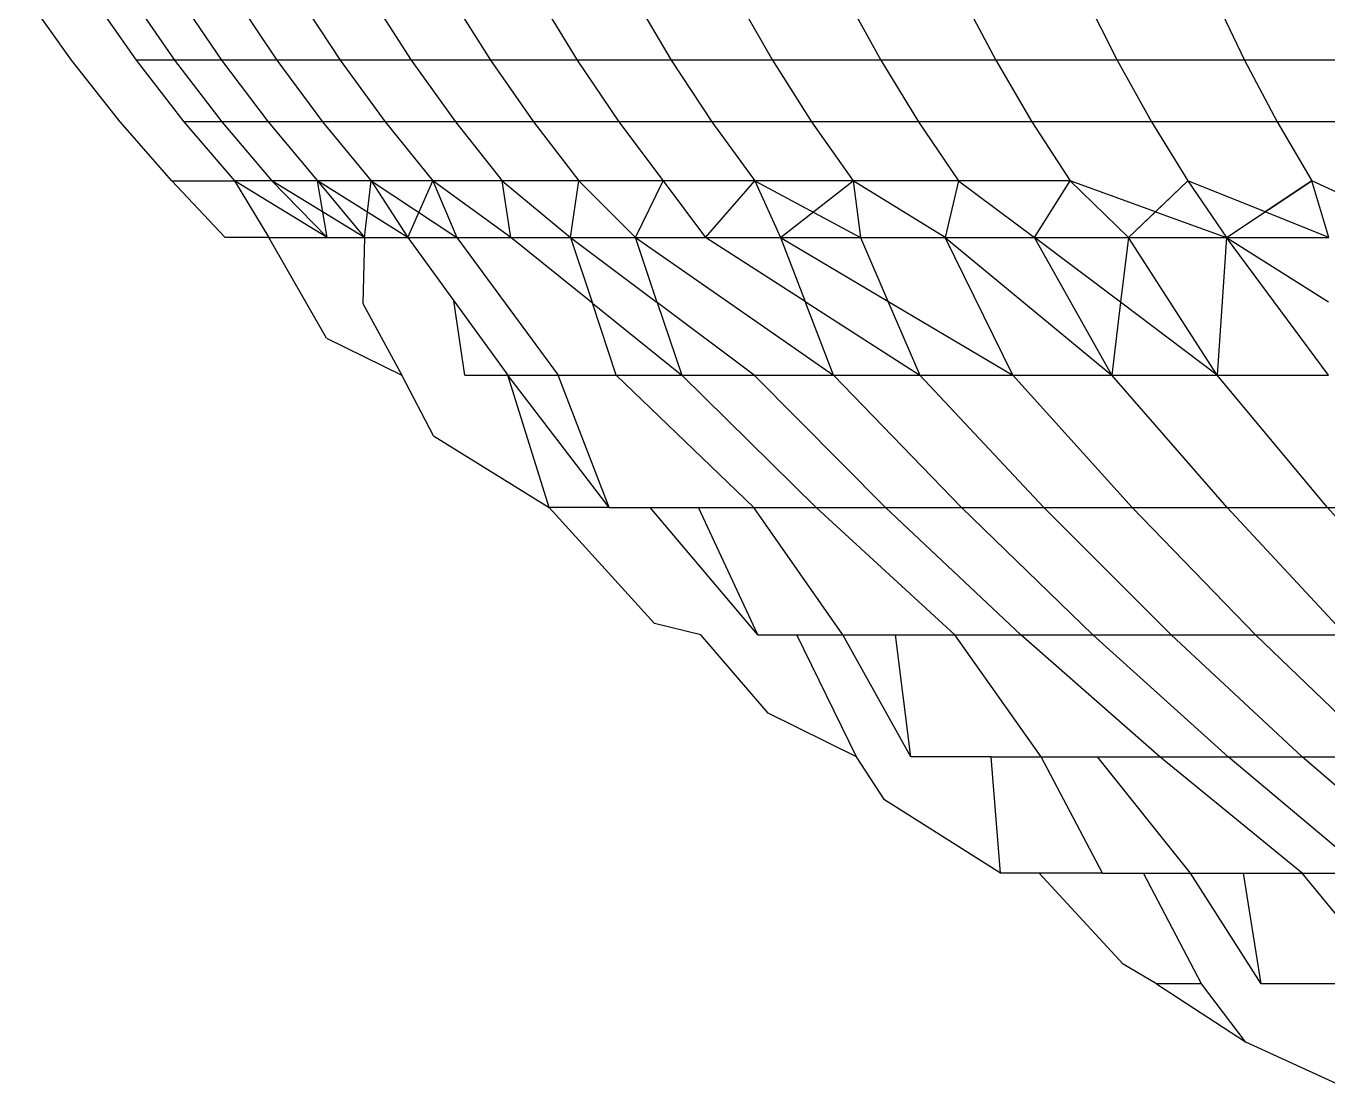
# Model space of a CAD drawing. Header units: inches. Extents: x 17 to 4615, y 5 to 3256.
# Drawn here: x 746.224 to 747.125, y 2594.482 to 2595.218 of the extents above; entities that cross this region are included whole.
import ezdxf

# ---------------------------------------------------------------- set-up
doc = ezdxf.new("R2010")
doc.units = ezdxf.units.IN
doc.header["$MEASUREMENT"] = 0

msp = doc.modelspace()

# ---------------------------------------------------------------- linework, layer by layer
for p, q in [((746.2559, 2595.19416), (746.22444, 2595.23844)), ((746.26966, 2595.23844), (746.30058, 2595.19416)), ((746.29667, 2595.23844), (746.32722, 2595.19416)), ((746.32954, 2595.23844), (746.35969, 2595.19416)), ((746.3682, 2595.23844), (746.39787, 2595.19416)), ((746.41255, 2595.23844), (746.44166, 2595.19416)), ((746.4625, 2595.23844), (746.49098, 2595.19416)), ((746.51789, 2595.23844), (746.5457, 2595.19416)), ((746.57865, 2595.23844), (746.60569, 2595.19416)), ((746.6446, 2595.23844), (746.67079, 2595.19416)), ((746.71556, 2595.23844), (746.74089, 2595.19416)), ((746.79139, 2595.23844), (746.81575, 2595.19416)), ((746.8719, 2595.23844), (746.89524, 2595.19416)), ((746.95686, 2595.23844), (746.97917, 2595.19416)), ((747.04612, 2595.23844), (747.0673, 2595.19416)), ((746.28953, 2595.15146), (746.2559, 2595.19416)), ((746.30058, 2595.19416), (746.3336, 2595.15146)), ((746.32722, 2595.19416), (746.30058, 2595.19416)), ((746.32722, 2595.19416), (746.3599, 2595.15146)), ((746.35969, 2595.19416), (746.32722, 2595.19416)), ((746.35969, 2595.19416), (746.39192, 2595.15146)), ((746.39787, 2595.19416), (746.35969, 2595.19416)), ((746.39787, 2595.19416), (746.42958, 2595.15146)), ((746.44166, 2595.19416), (746.39787, 2595.19416)), ((746.44166, 2595.19416), (746.47279, 2595.15146)), ((746.49098, 2595.19416), (746.44166, 2595.19416)), ((746.49098, 2595.19416), (746.52143, 2595.15146)), ((746.5457, 2595.19416), (746.49098, 2595.19416)), ((746.5457, 2595.19416), (746.57539, 2595.15146)), ((746.60569, 2595.19416), (746.5457, 2595.19416)), ((746.60569, 2595.19416), (746.63456, 2595.15146)), ((746.67079, 2595.19416), (746.60569, 2595.19416)), ((746.67079, 2595.19416), (746.6988, 2595.15146)), ((746.74089, 2595.19416), (746.67079, 2595.19416)), ((746.74089, 2595.19416), (746.76792, 2595.15146)), ((746.81575, 2595.19416), (746.74089, 2595.19416)), ((746.81575, 2595.19416), (746.84178, 2595.15146)), ((746.89524, 2595.19416), (746.81575, 2595.19416)), ((746.89524, 2595.19416), (746.92018, 2595.15146)), ((746.97917, 2595.19416), (746.89524, 2595.19416)), ((746.97917, 2595.19416), (747.00297, 2595.15146)), ((747.0673, 2595.19416), (746.97917, 2595.19416)), ((747.0673, 2595.19416), (747.08992, 2595.15146)), ((747.15943, 2595.19416), (747.0673, 2595.19416)), ((746.32524, 2595.11051), (746.28953, 2595.15146)), ((746.3336, 2595.15146), (746.36863, 2595.11051)), ((746.3599, 2595.15146), (746.3336, 2595.15146)), ((746.3599, 2595.15146), (746.39457, 2595.11051)), ((746.39192, 2595.15146), (746.3599, 2595.15146)), ((746.39192, 2595.15146), (746.42613, 2595.11051)), ((746.42958, 2595.15146), (746.39192, 2595.15146)), ((746.42958, 2595.15146), (746.46321, 2595.11051)), ((746.47279, 2595.15146), (746.42958, 2595.15146)), ((746.47279, 2595.15146), (746.50581, 2595.11051)), ((746.52143, 2595.15146), (746.47279, 2595.15146)), ((746.52143, 2595.15146), (746.55372, 2595.11051)), ((746.57539, 2595.15146), (746.52143, 2595.15146)), ((746.57539, 2595.15146), (746.60691, 2595.11051)), ((746.63456, 2595.15146), (746.57539, 2595.15146)), ((746.63456, 2595.15146), (746.66523, 2595.11051)), ((746.6988, 2595.15146), (746.63456, 2595.15146)), ((746.6988, 2595.15146), (746.7285, 2595.11051)), ((746.76792, 2595.15146), (746.6988, 2595.15146)), ((746.76792, 2595.15146), (746.79661, 2595.11051)), ((746.84178, 2595.15146), (746.76792, 2595.15146)), ((746.84178, 2595.15146), (746.8694, 2595.11051)), ((746.92018, 2595.15146), (746.84178, 2595.15146)), ((746.92018, 2595.15146), (746.94667, 2595.11051)), ((747.00297, 2595.15146), (746.92018, 2595.15146)), ((747.00297, 2595.15146), (747.02824, 2595.11051)), ((747.08992, 2595.15146), (747.00297, 2595.15146)), ((747.08992, 2595.15146), (747.1139, 2595.11051)), ((747.1808, 2595.15146), (747.08992, 2595.15146)), ((746.3621, 2595.07135), (746.32524, 2595.11051)), ((746.32524, 2595.11051), (746.36863, 2595.11051)), ((746.39457, 2595.11051), (746.36863, 2595.11051)), ((746.36863, 2595.11051), (746.39241, 2595.07135)), ((746.43266, 2595.07135), (746.36863, 2595.11051)), ((746.42613, 2595.11051), (746.39457, 2595.11051)), ((746.39457, 2595.11051), (746.43266, 2595.07135)), ((746.45869, 2595.07135), (746.39457, 2595.11051)), ((746.46321, 2595.11051), (746.42613, 2595.11051)), ((746.42613, 2595.11051), (746.45869, 2595.07135)), ((746.4886, 2595.07135), (746.42613, 2595.11051)), ((746.43266, 2595.07135), (746.42613, 2595.11051)), ((746.45869, 2595.07135), (746.46321, 2595.11051)), ((746.50581, 2595.11051), (746.46321, 2595.11051)), ((746.46321, 2595.11051), (746.4886, 2595.07135)), ((746.46321, 2595.11051), (746.52235, 2595.07135)), ((746.4886, 2595.07135), (746.50581, 2595.11051)), ((746.55372, 2595.11051), (746.50581, 2595.11051)), ((746.50581, 2595.11051), (746.52235, 2595.07135)), ((746.55989, 2595.07135), (746.50581, 2595.11051)), ((746.60691, 2595.11051), (746.55372, 2595.11051)), ((746.55372, 2595.11051), (746.60112, 2595.07135)), ((746.55989, 2595.07135), (746.55372, 2595.11051)), ((746.60112, 2595.07135), (746.60691, 2595.11051)), ((746.66523, 2595.11051), (746.60691, 2595.11051)), ((746.64598, 2595.07135), (746.60691, 2595.11051)), ((746.64598, 2595.07135), (746.66523, 2595.11051)), ((746.7285, 2595.11051), (746.66523, 2595.11051)), ((746.66523, 2595.11051), (746.69444, 2595.07135)), ((746.69444, 2595.07135), (746.7285, 2595.11051)), ((746.79661, 2595.11051), (746.7285, 2595.11051)), ((746.7285, 2595.11051), (746.74635, 2595.07135)), ((746.7285, 2595.11051), (746.80168, 2595.07135)), ((746.74635, 2595.07135), (746.79661, 2595.11051)), ((746.8694, 2595.11051), (746.79661, 2595.11051)), ((746.79661, 2595.11051), (746.80168, 2595.07135)), ((746.8603, 2595.07135), (746.79661, 2595.11051)), ((746.8694, 2595.11051), (746.8603, 2595.07135)), ((746.94667, 2595.11051), (746.8694, 2595.11051)), ((746.8694, 2595.11051), (746.9221, 2595.07135)), ((746.9221, 2595.07135), (746.94667, 2595.11051)), ((746.94667, 2595.11051), (746.98701, 2595.07135)), ((747.00574, 2595.08914), (746.94667, 2595.11051)), ((746.98701, 2595.07135), (747.02824, 2595.11051)), ((747.02824, 2595.11051), (747.00574, 2595.08914)), ((747.02824, 2595.11051), (747.05491, 2595.07135)), ((747.08159, 2595.08906), (747.02824, 2595.11051)), ((747.05491, 2595.07135), (747.1139, 2595.11051)), ((747.1139, 2595.11051), (747.08159, 2595.08906)), ((747.12565, 2595.07135), (747.1139, 2595.11051)), ((747.16073, 2595.089), (747.1139, 2595.11051)), ((746.98701, 2595.07135), (747.00574, 2595.08914)), ((747.00574, 2595.08914), (747.05491, 2595.07135)), ((747.12565, 2595.07135), (747.08159, 2595.08906)), ((746.39241, 2595.07135), (746.3621, 2595.07135)), ((746.43229, 2595.00177), (746.39241, 2595.07135)), ((746.39241, 2595.07135), (746.43266, 2595.07135)), ((746.43266, 2595.07135), (746.45869, 2595.07135)), ((746.45869, 2595.07135), (746.45753, 2595.0256)), ((746.45869, 2595.07135), (746.4886, 2595.07135)), ((746.4886, 2595.07135), (746.52235, 2595.07135)), ((746.4886, 2595.07135), (746.52042, 2595.02749)), ((746.52235, 2595.07135), (746.55989, 2595.07135)), ((746.52235, 2595.07135), (746.59266, 2594.97614)), ((746.55989, 2595.07135), (746.60112, 2595.07135)), ((746.61622, 2595.02595), (746.55989, 2595.07135)), ((746.60112, 2595.07135), (746.64598, 2595.07135)), ((746.60112, 2595.07135), (746.61622, 2595.02595)), ((746.60112, 2595.07135), (746.66111, 2595.02639)), ((746.64598, 2595.07135), (746.78315, 2594.97614)), ((746.64598, 2595.07135), (746.69444, 2595.07135)), ((746.66111, 2595.02639), (746.64598, 2595.07135)), ((746.69444, 2595.07135), (746.74635, 2595.07135)), ((746.76347, 2595.02705), (746.69444, 2595.07135)), ((746.74635, 2595.07135), (746.80168, 2595.07135)), ((746.74635, 2595.07135), (746.76347, 2595.02705)), ((746.74635, 2595.07135), (746.82071, 2595.0273)), ((746.80168, 2595.07135), (746.8603, 2595.07135)), ((746.80168, 2595.07135), (746.82071, 2595.0273)), ((746.90705, 2594.97614), (746.8603, 2595.07135)), ((746.8603, 2595.07135), (746.97566, 2594.97614)), ((746.8603, 2595.07135), (746.9221, 2595.07135)), ((746.9221, 2595.07135), (746.98701, 2595.07135)), ((746.97566, 2594.97614), (746.9221, 2595.07135)), ((746.98166, 2595.0265), (746.9221, 2595.07135)), ((746.98701, 2595.07135), (746.98166, 2595.0265)), ((747.04853, 2594.97614), (746.98701, 2595.07135)), ((746.98701, 2595.07135), (747.05491, 2595.07135)), ((747.05491, 2595.07135), (747.04853, 2594.97614)), ((747.12544, 2594.97614), (747.05491, 2595.07135)), ((747.05491, 2595.07135), (747.12565, 2595.07135)), ((747.05491, 2595.07135), (747.12555, 2595.0269)), ((746.45753, 2595.0256), (746.48442, 2594.97614)), ((746.52042, 2595.02749), (746.55766, 2594.97614)), ((746.52793, 2594.97614), (746.52042, 2595.02749)), ((746.63279, 2594.97614), (746.61622, 2595.02595)), ((746.61622, 2595.02595), (746.67802, 2594.97614)), ((746.72816, 2594.97614), (746.66111, 2595.02639)), ((746.66111, 2595.02639), (746.67802, 2594.97614)), ((746.78315, 2594.97614), (746.76347, 2595.02705)), ((746.76347, 2595.02705), (746.84281, 2594.97614)), ((746.82071, 2595.0273), (746.90705, 2594.97614)), ((746.82071, 2595.0273), (746.84281, 2594.97614)), ((746.98166, 2595.0265), (746.97566, 2594.97614)), ((747.04853, 2594.97614), (746.98166, 2595.0265)), ((746.43229, 2595.00177), (746.48442, 2594.97614)), ((746.50624, 2594.93403), (746.48442, 2594.97614)), ((746.52793, 2594.97614), (746.55766, 2594.97614)), ((746.55766, 2594.97614), (746.59266, 2594.97614)), ((746.62782, 2594.88447), (746.55766, 2594.97614)), ((746.58628, 2594.88447), (746.55766, 2594.97614)), ((746.59266, 2594.97614), (746.63279, 2594.97614)), ((746.62782, 2594.88447), (746.59266, 2594.97614)), ((746.63279, 2594.97614), (746.67802, 2594.97614)), ((746.72795, 2594.88447), (746.63279, 2594.97614)), ((746.67802, 2594.97614), (746.72816, 2594.97614)), ((746.7711, 2594.88447), (746.67802, 2594.97614)), ((746.72816, 2594.97614), (746.78315, 2594.97614)), ((746.81898, 2594.88447), (746.72816, 2594.97614)), ((746.78315, 2594.97614), (746.84281, 2594.97614)), ((746.87147, 2594.88447), (746.78315, 2594.97614)), ((746.84281, 2594.97614), (746.90705, 2594.97614)), ((746.92845, 2594.88447), (746.84281, 2594.97614)), ((746.90705, 2594.97614), (746.97566, 2594.97614)), ((746.98976, 2594.88447), (746.90705, 2594.97614)), ((746.97566, 2594.97614), (747.04853, 2594.97614)), ((747.05528, 2594.88447), (746.97566, 2594.97614)), ((747.04853, 2594.97614), (747.12544, 2594.97614)), ((747.12483, 2594.88447), (747.04853, 2594.97614)), ((746.50624, 2594.93403), (746.58628, 2594.88447)), ((746.6591, 2594.8042), (746.58628, 2594.88447)), ((746.62782, 2594.88447), (746.58628, 2594.88447)), ((746.62782, 2594.88447), (746.6562, 2594.88447)), ((746.6562, 2594.88447), (746.68962, 2594.88447)), ((746.73069, 2594.79636), (746.6562, 2594.88447)), ((746.68962, 2594.88447), (746.72795, 2594.88447)), ((746.73069, 2594.79636), (746.68962, 2594.88447)), ((746.72795, 2594.88447), (746.7711, 2594.88447)), ((746.7895, 2594.79636), (746.72795, 2594.88447)), ((746.7711, 2594.88447), (746.81898, 2594.88447)), ((746.86698, 2594.79636), (746.7711, 2594.88447)), ((746.81898, 2594.88447), (746.87147, 2594.88447)), ((746.91252, 2594.79636), (746.81898, 2594.88447)), ((746.87147, 2594.88447), (746.92845, 2594.88447)), ((746.96244, 2594.79636), (746.87147, 2594.88447)), ((746.92845, 2594.88447), (746.98976, 2594.88447)), ((747.01664, 2594.79636), (746.92845, 2594.88447)), ((746.98976, 2594.88447), (747.05528, 2594.88447)), ((747.07496, 2594.79636), (746.98976, 2594.88447)), ((747.05528, 2594.88447), (747.12483, 2594.88447)), ((747.13728, 2594.79636), (747.05528, 2594.88447)), ((747.12483, 2594.88447), (747.19825, 2594.88447)), ((747.20341, 2594.79636), (747.12483, 2594.88447)), ((746.6912, 2594.79636), (746.6591, 2594.8042)), ((746.73793, 2594.74222), (746.6912, 2594.79636)), ((746.73069, 2594.79636), (746.75773, 2594.79636)), ((746.75773, 2594.79636), (746.7895, 2594.79636)), ((746.79905, 2594.71198), (746.75773, 2594.79636)), ((746.7895, 2594.79636), (746.82594, 2594.79636)), ((746.83647, 2594.71198), (746.7895, 2594.79636)), ((746.82594, 2594.79636), (746.86698, 2594.79636)), ((746.83647, 2594.71198), (746.82594, 2594.79636)), ((746.86698, 2594.79636), (746.91252, 2594.79636)), ((746.92668, 2594.71198), (746.86698, 2594.79636)), ((746.91252, 2594.79636), (746.96244, 2594.79636)), ((747.00871, 2594.71198), (746.91252, 2594.79636)), ((746.96244, 2594.79636), (747.01664, 2594.79636)), ((747.05598, 2594.71198), (746.96244, 2594.79636)), ((747.01664, 2594.79636), (747.07496, 2594.79636)), ((747.10731, 2594.71198), (747.01664, 2594.79636)), ((747.07496, 2594.79636), (747.13728, 2594.79636)), ((747.16255, 2594.71198), (747.07496, 2594.79636)), ((746.79905, 2594.71198), (746.73793, 2594.74222)), ((746.81828, 2594.68223), (746.79905, 2594.71198)), ((746.89216, 2594.71198), (746.83647, 2594.71198)), ((746.89216, 2594.71198), (746.92668, 2594.71198)), ((746.89866, 2594.63138), (746.89216, 2594.71198)), ((746.92668, 2594.71198), (746.96556, 2594.71198)), ((746.96913, 2594.63138), (746.92668, 2594.71198)), ((746.96556, 2594.71198), (747.00871, 2594.71198)), ((747.03007, 2594.63138), (746.96556, 2594.71198)), ((747.00871, 2594.71198), (747.05598, 2594.71198)), ((747.10737, 2594.63138), (747.00871, 2594.71198)), ((747.05598, 2594.71198), (747.10731, 2594.71198)), ((747.15196, 2594.63138), (747.05598, 2594.71198)), ((747.10731, 2594.71198), (747.16255, 2594.71198)), ((747.20033, 2594.63138), (747.10731, 2594.71198)), ((746.89866, 2594.63138), (746.81828, 2594.68223)), ((746.92521, 2594.63138), (746.89866, 2594.63138)), ((746.96913, 2594.63138), (746.92521, 2594.63138)), ((746.98338, 2594.56836), (746.92521, 2594.63138)), ((746.96913, 2594.63138), (746.99751, 2594.63138)), ((746.99751, 2594.63138), (747.03007, 2594.63138)), ((747.03761, 2594.55472), (746.99751, 2594.63138)), ((747.03007, 2594.63138), (747.06672, 2594.63138)), ((747.07881, 2594.55472), (747.03007, 2594.63138)), ((747.06672, 2594.63138), (747.10737, 2594.63138)), ((747.07881, 2594.55472), (747.06672, 2594.63138)), ((747.10737, 2594.63138), (747.15196, 2594.63138)), ((747.1703, 2594.55472), (747.10737, 2594.63138)), ((747.00648, 2594.55472), (746.98338, 2594.56836)), ((747.00648, 2594.55472), (747.068, 2594.51459)), ((747.03761, 2594.55472), (747.00648, 2594.55472)), ((747.068, 2594.51459), (747.03761, 2594.55472)), ((747.13594, 2594.55472), (747.07881, 2594.55472)), ((747.068, 2594.51459), (747.13902, 2594.48203))]:
    msp.add_line(p, q)

doc.saveas('drawing.dxf')
